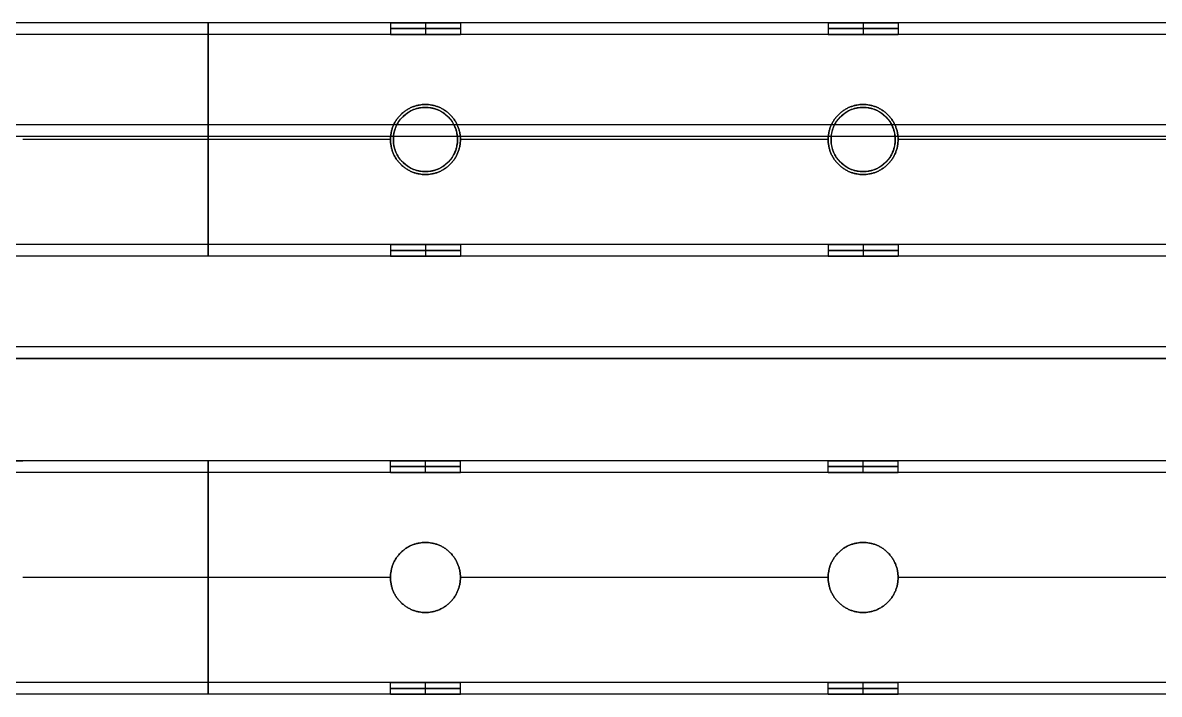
# Model space of a CAD drawing. Header units: millimetres. Extents: x -6529 to 809, y -8611 to 207.
# Drawn here: x 419.5 to 614.3, y -508.1 to -393.1 of the extents above; entities that cross this region are included whole.
import ezdxf

# ---------------------------------------------------------------- set-up
doc = ezdxf.new("R2010")
doc.units = ezdxf.units.MM
doc.header["$MEASUREMENT"] = 0
doc.layers.add('platen', color=7, linetype='Continuous', true_color=0x007f00)
doc.layers.add('staal', color=5, linetype='Continuous', true_color=0x0000ff)

# ---------------------------------------------------------------- blocks, each defined once
blk = doc.blocks.new('plaat base')
at = {"layer": 'platen'}
for p, q in [((58, -600), (1258, -600)), ((58, -600, 18), (1258, -600, 18))]:
    blk.add_line(p, q, dxfattribs=at)
blk = doc.blocks.new('top plaat')
at = {"layer": 'platen'}
for p, q in [((995.5, -575), (995.5, -575, 18)), ((1070.5, -575), (1070.5, -575, 18)), ((990, -580.5), (990, -580.5, 18)), ((1001, -580.5), (1001, -580.5, 18)), ((1065, -580.5), (1065, -580.5, 18)), ((1076, -580.5), (1076, -580.5, 18)), ((995.5, -586), (995.5, -586, 18)), ((1070.5, -586), (1070.5, -586, 18)), ((0, -618), (1316, -618)), ((0, -618, 18), (1316, -618, 18))]:
    blk.add_line(p, q, dxfattribs=at)
for centre in [(995.5, -580.5, 9), (1070.5, -580.5, 9)]:
    blk.add_circle(centre, 5.5, dxfattribs=at)
for points in [[(995.5, -586), (990, -586), (990, -580.5), (990, -575), (995.5, -575), (1001, -575), (1001, -580.5), (1001, -586), (995.5, -586)], [(995.5, -586, 18), (990, -586, 18), (990, -580.5, 18), (990, -575, 18), (995.5, -575, 18), (1001, -575, 18), (1001, -580.5, 18), (1001, -586, 18), (995.5, -586, 18)], [(1070.5, -586), (1065, -586), (1065, -580.5), (1065, -575), (1070.5, -575), (1076, -575), (1076, -580.5), (1076, -586), (1070.5, -586)], [(1070.5, -586, 18), (1065, -586, 18), (1065, -580.5, 18), (1065, -575, 18), (1070.5, -575, 18), (1076, -575, 18), (1076, -580.5, 18), (1076, -586, 18), (1070.5, -586, 18)]]:
    blk.add_rational_spline(points, [1, 0.707106781187, 1, 0.707106781187, 1, 0.707106781187, 1, 0.707106781187, 1], degree=2, knots=[-37.699112, -37.699112, -37.699112, -28.274334, -28.274334, -18.849556, -18.849556, -9.424778, -9.424778, 0, 0, 0], dxfattribs=at)

msp = doc.modelspace()

# ---------------------------------------------------------------- linework, layer by layer
at = {"layer": 'staal'}
for p, q in [((482.53, -393.13, 20), (482.53, -395.13, 20)), ((488.53, -393.13, 26), (488.53, -395.13, 26)), ((488.53, -393.13, 14), (488.53, -395.13, 14)), ((494.53, -393.13, 20), (494.53, -395.13, 20)), ((557.53, -393.13, 20), (557.53, -395.13, 20)), ((563.53, -393.13, 26), (563.53, -395.13, 26)), ((563.53, -393.13, 14), (563.53, -395.13, 14)), ((569.53, -393.13, 20), (569.53, -395.13, 20)), ((488.53, -407.13, 2), (488.53, -407.13)), ((488.53, -407.13, 40), (488.53, -407.13, 38)), ((563.53, -407.13, 2), (563.53, -407.13)), ((563.53, -407.13, 40), (563.53, -407.13, 38)), ((482.53, -413.13, 2), (482.53, -413.13)), ((482.53, -413.13, 40), (482.53, -413.13, 38)), ((494.53, -413.13, 2), (494.53, -413.13)), ((494.53, -413.13, 40), (494.53, -413.13, 38)), ((557.53, -413.13, 2), (557.53, -413.13)), ((557.53, -413.13, 40), (557.53, -413.13, 38)), ((569.53, -413.13, 2), (569.53, -413.13)), ((569.53, -413.13, 40), (569.53, -413.13, 38)), ((488.53, -419.13, 2), (488.53, -419.13)), ((488.53, -419.13, 40), (488.53, -419.13, 38)), ((563.53, -419.13, 2), (563.53, -419.13)), ((563.53, -419.13, 40), (563.53, -419.13, 38)), ((482.53, -431.13, 20), (482.53, -433.13, 20)), ((488.53, -431.13, 26), (488.53, -433.13, 26)), ((488.53, -431.13, 14), (488.53, -433.13, 14)), ((494.53, -431.13, 20), (494.53, -433.13, 20)), ((557.53, -431.13, 20), (557.53, -433.13, 20)), ((563.53, -431.13, 26), (563.53, -433.13, 26)), ((563.53, -431.13, 14), (563.53, -433.13, 14)), ((569.53, -431.13, 20), (569.53, -433.13, 20)), ((482.53, -470.13, 696), (482.53, -468.13, 696)), ((488.53, -470.13, 702), (488.53, -468.13, 702)), ((488.53, -470.13, 690), (488.53, -468.13, 690)), ((494.53, -470.13, 696), (494.53, -468.13, 696)), ((557.53, -470.13, 696), (557.53, -468.13, 696)), ((563.53, -470.13, 702), (563.53, -468.13, 702)), ((563.53, -470.13, 690), (563.53, -468.13, 690)), ((569.53, -470.13, 696), (569.53, -468.13, 696)), ((488.53, -482.13, 678), (488.53, -482.13, 676)), ((488.53, -482.13, 716), (488.53, -482.13, 714)), ((563.53, -482.13, 678), (563.53, -482.13, 676)), ((563.53, -482.13, 716), (563.53, -482.13, 714)), ((482.53, -488.13, 678), (482.53, -488.13, 676)), ((482.53, -488.13, 716), (482.53, -488.13, 714)), ((494.53, -488.13, 678), (494.53, -488.13, 676)), ((494.53, -488.13, 716), (494.53, -488.13, 714)), ((557.53, -488.13, 678), (557.53, -488.13, 676)), ((557.53, -488.13, 716), (557.53, -488.13, 714)), ((569.53, -488.13, 678), (569.53, -488.13, 676)), ((569.53, -488.13, 716), (569.53, -488.13, 714)), ((488.53, -494.13, 678), (488.53, -494.13, 676)), ((488.53, -494.13, 716), (488.53, -494.13, 714)), ((563.53, -494.13, 678), (563.53, -494.13, 676)), ((563.53, -494.13, 716), (563.53, -494.13, 714)), ((482.53, -508.13, 696), (482.53, -506.13, 696)), ((488.53, -508.13, 702), (488.53, -506.13, 702)), ((488.53, -508.13, 690), (488.53, -506.13, 690)), ((494.53, -508.13, 696), (494.53, -506.13, 696)), ((557.53, -508.13, 696), (557.53, -506.13, 696)), ((563.53, -508.13, 702), (563.53, -506.13, 702)), ((563.53, -508.13, 690), (563.53, -506.13, 690)), ((569.53, -508.13, 696), (569.53, -506.13, 696))]:
    msp.add_line(p, q, dxfattribs=at)
for points in [[(769.03, -393.13), (451.28, -393.13), (133.53, -393.13)], [(769.03, -393.13, 40), (451.28, -393.13, 40), (133.53, -393.13, 40)], [(482.53, -393.13, 20), (451.03, -393.13, 20), (419.53, -393.13, 20)], [(451.28, -393.13), (451.28, -413.13), (451.28, -433.13)], [(451.28, -433.13, 40), (451.28, -413.13, 40), (451.28, -393.13, 40)], [(451.28, -393.13, 40), (451.28, -393.13, 20), (451.28, -393.13)], [(557.53, -393.13, 20), (526.03, -393.13, 20), (494.53, -393.13, 20)], [(632.53, -393.13, 20), (601.03, -393.13, 20), (569.53, -393.13, 20)], [(769.03, -395.13, 2), (451.28, -395.13, 2), (133.53, -395.13, 2)], [(769.03, -395.13, 38), (451.28, -395.13, 38), (133.53, -395.13, 38)], [(482.53, -395.13, 20), (451.03, -395.13, 20), (419.53, -395.13, 20)], [(451.28, -431.13, 2), (451.28, -413.13, 2), (451.28, -395.13, 2)], [(451.28, -395.13, 2), (451.28, -395.13, 20), (451.28, -395.13, 38)], [(451.28, -395.13, 38), (451.28, -413.13, 38), (451.28, -431.13, 38)], [(557.53, -395.13, 20), (526.03, -395.13, 20), (494.53, -395.13, 20)], [(632.53, -395.13, 20), (601.03, -395.13, 20), (569.53, -395.13, 20)], [(769.03, -410.63, 40), (460.03, -410.63, 40), (151.03, -410.63, 40)], [(769.03, -410.63), (460.03, -410.63), (151.03, -410.63)], [(769.03, -412.63, 2), (460.03, -412.63, 2), (151.03, -412.63, 2)], [(769.03, -412.63, 38), (460.03, -412.63, 38), (151.03, -412.63, 38)], [(482.53, -413.13), (451.03, -413.13), (419.53, -413.13)], [(482.53, -413.13, 40), (451.03, -413.13, 40), (419.53, -413.13, 40)], [(482.53, -413.13, 2), (451.03, -413.13, 2), (419.53, -413.13, 2)], [(482.53, -413.13, 38), (451.03, -413.13, 38), (419.53, -413.13, 38)], [(557.53, -413.13), (526.03, -413.13), (494.53, -413.13)], [(557.53, -413.13, 40), (526.03, -413.13, 40), (494.53, -413.13, 40)], [(557.53, -413.13, 2), (526.03, -413.13, 2), (494.53, -413.13, 2)], [(557.53, -413.13, 38), (526.03, -413.13, 38), (494.53, -413.13, 38)], [(632.53, -413.13), (601.03, -413.13), (569.53, -413.13)], [(632.53, -413.13, 40), (601.03, -413.13, 40), (569.53, -413.13, 40)], [(632.53, -413.13, 2), (601.03, -413.13, 2), (569.53, -413.13, 2)], [(632.53, -413.13, 38), (601.03, -413.13, 38), (569.53, -413.13, 38)], [(769.03, -431.13, 2), (451.28, -431.13, 2), (133.53, -431.13, 2)], [(769.03, -431.13, 38), (451.28, -431.13, 38), (133.53, -431.13, 38)], [(482.53, -431.13, 20), (451.03, -431.13, 20), (419.53, -431.13, 20)], [(451.28, -431.13, 38), (451.28, -431.13, 20), (451.28, -431.13, 2)], [(557.53, -431.13, 20), (526.03, -431.13, 20), (494.53, -431.13, 20)], [(632.53, -431.13, 20), (601.03, -431.13, 20), (569.53, -431.13, 20)], [(769.03, -433.13), (451.28, -433.13), (133.53, -433.13)], [(769.03, -433.13, 40), (451.28, -433.13, 40), (133.53, -433.13, 40)], [(482.53, -433.13, 20), (451.03, -433.13, 20), (419.53, -433.13, 20)], [(451.28, -433.13), (451.28, -433.13, 20), (451.28, -433.13, 40)], [(557.53, -433.13, 20), (526.03, -433.13, 20), (494.53, -433.13, 20)], [(632.53, -433.13, 20), (601.03, -433.13, 20), (569.53, -433.13, 20)], [(769.03, -448.63, 2), (460.03, -448.63, 2), (151.03, -448.63, 2)], [(769.03, -448.63, 38), (460.03, -448.63, 38), (151.03, -448.63, 38)], [(769.03, -450.63, 40), (460.03, -450.63, 40), (151.03, -450.63, 40)], [(769.03, -450.63), (460.03, -450.63), (151.03, -450.63)], [(769.03, -468.13, 676), (451.28, -468.13, 676), (133.53, -468.13, 676)], [(769.03, -468.13, 716), (451.28, -468.13, 716), (133.53, -468.13, 716)], [(482.53, -468.13, 696), (451.03, -468.13, 696), (419.53, -468.13, 696)], [(451.28, -508.13, 676), (451.28, -488.13, 676), (451.28, -468.13, 676)], [(451.28, -468.13, 676), (451.28, -468.13, 696), (451.28, -468.13, 716)], [(451.28, -468.13, 716), (451.28, -488.13, 716), (451.28, -508.13, 716)], [(557.53, -468.13, 696), (526.03, -468.13, 696), (494.53, -468.13, 696)], [(632.53, -468.13, 696), (601.03, -468.13, 696), (569.53, -468.13, 696)], [(769.03, -470.13, 678), (451.28, -470.13, 678), (133.53, -470.13, 678)], [(769.03, -470.13, 714), (451.28, -470.13, 714), (133.53, -470.13, 714)], [(482.53, -470.13, 696), (451.03, -470.13, 696), (419.53, -470.13, 696)], [(451.28, -470.13, 714), (451.28, -470.13, 696), (451.28, -470.13, 678)], [(451.28, -470.13, 678), (451.28, -488.13, 678), (451.28, -506.13, 678)], [(451.28, -506.13, 714), (451.28, -488.13, 714), (451.28, -470.13, 714)], [(557.53, -470.13, 696), (526.03, -470.13, 696), (494.53, -470.13, 696)], [(632.53, -470.13, 696), (601.03, -470.13, 696), (569.53, -470.13, 696)], [(482.53, -488.13, 676), (451.03, -488.13, 676), (419.53, -488.13, 676)], [(482.53, -488.13, 716), (451.03, -488.13, 716), (419.53, -488.13, 716)], [(482.53, -488.13, 678), (451.03, -488.13, 678), (419.53, -488.13, 678)], [(482.53, -488.13, 714), (451.03, -488.13, 714), (419.53, -488.13, 714)], [(557.53, -488.13, 676), (526.03, -488.13, 676), (494.53, -488.13, 676)], [(557.53, -488.13, 716), (526.03, -488.13, 716), (494.53, -488.13, 716)], [(557.53, -488.13, 678), (526.03, -488.13, 678), (494.53, -488.13, 678)], [(557.53, -488.13, 714), (526.03, -488.13, 714), (494.53, -488.13, 714)], [(632.53, -488.13, 676), (601.03, -488.13, 676), (569.53, -488.13, 676)], [(632.53, -488.13, 716), (601.03, -488.13, 716), (569.53, -488.13, 716)], [(632.53, -488.13, 678), (601.03, -488.13, 678), (569.53, -488.13, 678)], [(632.53, -488.13, 714), (601.03, -488.13, 714), (569.53, -488.13, 714)], [(769.03, -506.13, 678), (451.28, -506.13, 678), (133.53, -506.13, 678)], [(769.03, -506.13, 714), (451.28, -506.13, 714), (133.53, -506.13, 714)], [(482.53, -506.13, 696), (451.03, -506.13, 696), (419.53, -506.13, 696)], [(451.28, -506.13, 678), (451.28, -506.13, 696), (451.28, -506.13, 714)], [(557.53, -506.13, 696), (526.03, -506.13, 696), (494.53, -506.13, 696)], [(632.53, -506.13, 696), (601.03, -506.13, 696), (569.53, -506.13, 696)], [(769.03, -508.13, 676), (451.28, -508.13, 676), (133.53, -508.13, 676)], [(769.03, -508.13, 716), (451.28, -508.13, 716), (133.53, -508.13, 716)], [(482.53, -508.13, 696), (451.03, -508.13, 696), (419.53, -508.13, 696)], [(451.28, -508.13, 716), (451.28, -508.13, 696), (451.28, -508.13, 676)], [(557.53, -508.13, 696), (526.03, -508.13, 696), (494.53, -508.13, 696)], [(632.53, -508.13, 696), (601.03, -508.13, 696), (569.53, -508.13, 696)]]:
    msp.add_open_spline(points, degree=2, dxfattribs=at)
for points, weights, knots in [([(488.53, -393.13, 26), (482.53, -393.13, 26), (482.53, -393.13, 20), (482.53, -393.13, 14), (488.53, -393.13, 14), (494.53, -393.13, 14), (494.53, -393.13, 20), (494.53, -393.13, 26), (488.53, -393.13, 26)], [1, 0.707106781187, 1, 0.707106781187, 1, 0.707106781187, 1, 0.707106781187, 1], [0, 0, 0, 7.853982, 7.853982, 15.707963, 15.707963, 23.561945, 23.561945, 31.415927, 31.415927, 31.415927]), ([(563.53, -393.13, 26), (557.53, -393.13, 26), (557.53, -393.13, 20), (557.53, -393.13, 14), (563.53, -393.13, 14), (569.53, -393.13, 14), (569.53, -393.13, 20), (569.53, -393.13, 26), (563.53, -393.13, 26)], [1, 0.707106781187, 1, 0.707106781187, 1, 0.707106781187, 1, 0.707106781187, 1], [0, 0, 0, 7.853982, 7.853982, 15.707963, 15.707963, 23.561945, 23.561945, 31.415927, 31.415927, 31.415927]), ([(488.53, -394.13, 26), (482.53, -394.13, 26), (482.53, -394.13, 20), (482.53, -394.13, 14), (488.53, -394.13, 14), (494.53, -394.13, 14), (494.53, -394.13, 20), (494.53, -394.13, 26), (488.53, -394.13, 26)], [1, 0.707106781187, 1, 0.707106781187, 1, 0.707106781187, 1, 0.707106781187, 1], [0, 0, 0, 7.853982, 7.853982, 15.707963, 15.707963, 23.561945, 23.561945, 31.415927, 31.415927, 31.415927]), ([(488.53, -395.13, 26), (494.53, -395.13, 26), (494.53, -395.13, 20), (494.53, -395.13, 14), (488.53, -395.13, 14), (482.53, -395.13, 14), (482.53, -395.13, 20), (482.53, -395.13, 26), (488.53, -395.13, 26)], [1, 0.707106781187, 1, 0.707106781187, 1, 0.707106781187, 1, 0.707106851018, 0.999999860338], [-31.415927, -31.415927, -31.415927, -23.561944, -23.561944, -15.707962, -15.707962, -7.85398, -7.85398, 0, 0, 0]), ([(563.53, -394.13, 26), (557.53, -394.13, 26), (557.53, -394.13, 20), (557.53, -394.13, 14), (563.53, -394.13, 14), (569.53, -394.13, 14), (569.53, -394.13, 20), (569.53, -394.13, 26), (563.53, -394.13, 26)], [1, 0.707106781187, 1, 0.707106781187, 1, 0.707106781187, 1, 0.707106781187, 1], [0, 0, 0, 7.853982, 7.853982, 15.707963, 15.707963, 23.561945, 23.561945, 31.415927, 31.415927, 31.415927]), ([(563.53, -395.13, 26), (569.53, -395.13, 26), (569.53, -395.13, 20), (569.53, -395.13, 14), (563.53, -395.13, 14), (557.53, -395.13, 14), (557.53, -395.13, 20), (557.53, -395.13, 26), (563.53, -395.13, 26)], [1, 0.707106781187, 1, 0.707106781187, 1, 0.707106781187, 1, 0.707106781187, 1], [-31.415927, -31.415927, -31.415927, -23.561945, -23.561945, -15.707963, -15.707963, -7.853982, -7.853982, 0, 0, 0]), ([(488.53, -419.13), (494.53, -419.13), (494.53, -413.13), (494.53, -407.13), (488.53, -407.13), (482.53, -407.13), (482.53, -413.13), (482.53, -419.13), (488.53, -419.13)], [1, 0.707106781187, 1, 0.707106781187, 1, 0.707106781187, 1, 0.707106781187, 1], [-31.415927, -31.415927, -31.415927, -23.561945, -23.561945, -15.707963, -15.707963, -7.853982, -7.853982, 0, 0, 0]), ([(488.53, -419.13, 40), (482.53, -419.13, 40), (482.53, -413.13, 40), (482.53, -407.13, 40), (488.53, -407.13, 40), (494.53, -407.13, 40), (494.53, -413.13, 40), (494.53, -419.13, 40), (488.53, -419.13, 40)], [1, 0.707106781187, 1, 0.707106781187, 1, 0.707106781187, 1, 0.707106781187, 1], [0, 0, 0, 7.853982, 7.853982, 15.707963, 15.707963, 23.561945, 23.561945, 31.415927, 31.415927, 31.415927]), ([(488.53, -419.13, 2), (482.53, -419.13, 2), (482.53, -413.13, 2), (482.53, -407.13, 2), (488.53, -407.13, 2), (494.53, -407.13, 2), (494.53, -413.13, 2), (494.53, -419.13, 2), (488.53, -419.13, 2)], [1, 0.707106781187, 1, 0.707106781187, 1, 0.707106781187, 1, 0.707106781187, 1], [0, 0, 0, 7.853982, 7.853982, 15.707963, 15.707963, 23.561945, 23.561945, 31.415927, 31.415927, 31.415927]), ([(488.53, -419.13, 38), (494.53, -419.13, 38), (494.53, -413.13, 38), (494.53, -407.13, 38), (488.53, -407.13, 38), (482.53, -407.13, 38), (482.53, -413.13, 38), (482.53, -419.13, 38), (488.53, -419.13, 38)], [1, 0.707106781187, 1, 0.707106781187, 1, 0.707106781187, 1, 0.707106781187, 1], [-31.415927, -31.415927, -31.415927, -23.561945, -23.561945, -15.707963, -15.707963, -7.853982, -7.853982, 0, 0, 0]), ([(488.53, -419.13, 1), (482.53, -419.13, 1), (482.53, -413.13, 1), (482.53, -407.13, 1), (488.53, -407.13, 1), (494.53, -407.13, 1), (494.53, -413.13, 1), (494.53, -419.13, 1), (488.53, -419.13, 1)], [1, 0.707106781187, 1, 0.707106781187, 1, 0.707106781187, 1, 0.707106781187, 1], [0, 0, 0, 7.853982, 7.853982, 15.707963, 15.707963, 23.561945, 23.561945, 31.415927, 31.415927, 31.415927]), ([(488.53, -419.13, 39), (482.53, -419.13, 39), (482.53, -413.13, 39), (482.53, -407.13, 39), (488.53, -407.13, 39), (494.53, -407.13, 39), (494.53, -413.13, 39), (494.53, -419.13, 39), (488.53, -419.13, 39)], [1, 0.707106781187, 1, 0.707106781187, 1, 0.707106781187, 1, 0.707106781187, 1], [0, 0, 0, 7.853982, 7.853982, 15.707963, 15.707963, 23.561945, 23.561945, 31.415927, 31.415927, 31.415927]), ([(563.53, -419.13), (569.53, -419.13), (569.53, -413.13), (569.53, -407.13), (563.53, -407.13), (557.53, -407.13), (557.53, -413.13), (557.53, -419.13), (563.53, -419.13)], [1, 0.707106781187, 1, 0.707106781187, 1, 0.707106781187, 1, 0.707106781187, 1], [-31.415927, -31.415927, -31.415927, -23.561945, -23.561945, -15.707963, -15.707963, -7.853982, -7.853982, 0, 0, 0]), ([(563.53, -419.13, 40), (557.53, -419.13, 40), (557.53, -413.13, 40), (557.53, -407.13, 40), (563.53, -407.13, 40), (569.53, -407.13, 40), (569.53, -413.13, 40), (569.53, -419.13, 40), (563.53, -419.13, 40)], [1, 0.707106781187, 1, 0.707106781187, 1, 0.707106781187, 1, 0.707106781187, 1], [0, 0, 0, 7.853982, 7.853982, 15.707963, 15.707963, 23.561945, 23.561945, 31.415927, 31.415927, 31.415927]), ([(563.53, -419.13, 2), (557.53, -419.13, 2), (557.53, -413.13, 2), (557.53, -407.13, 2), (563.53, -407.13, 2), (569.53, -407.13, 2), (569.53, -413.13, 2), (569.53, -419.13, 2), (563.53, -419.13, 2)], [1, 0.707106781187, 1, 0.707106781187, 1, 0.707106781187, 1, 0.707106781187, 1], [0, 0, 0, 7.853982, 7.853982, 15.707963, 15.707963, 23.561945, 23.561945, 31.415927, 31.415927, 31.415927]), ([(563.53, -419.13, 38), (569.53, -419.13, 38), (569.53, -413.13, 38), (569.53, -407.13, 38), (563.53, -407.13, 38), (557.53, -407.13, 38), (557.53, -413.13, 38), (557.53, -419.13, 38), (563.53, -419.13, 38)], [1, 0.707106781187, 1, 0.707106781187, 1, 0.707106781187, 1, 0.707106781187, 1], [-31.415927, -31.415927, -31.415927, -23.561945, -23.561945, -15.707963, -15.707963, -7.853982, -7.853982, 0, 0, 0]), ([(563.53, -419.13, 1), (557.53, -419.13, 1), (557.53, -413.13, 1), (557.53, -407.13, 1), (563.53, -407.13, 1), (569.53, -407.13, 1), (569.53, -413.13, 1), (569.53, -419.13, 1), (563.53, -419.13, 1)], [1, 0.707106781187, 1, 0.707106781187, 1, 0.707106781187, 1, 0.707106781187, 1], [0, 0, 0, 7.853982, 7.853982, 15.707963, 15.707963, 23.561945, 23.561945, 31.415927, 31.415927, 31.415927]), ([(563.53, -419.13, 39), (557.53, -419.13, 39), (557.53, -413.13, 39), (557.53, -407.13, 39), (563.53, -407.13, 39), (569.53, -407.13, 39), (569.53, -413.13, 39), (569.53, -419.13, 39), (563.53, -419.13, 39)], [1, 0.707106781187, 1, 0.707106781187, 1, 0.707106781187, 1, 0.707106781187, 1], [0, 0, 0, 7.853982, 7.853982, 15.707963, 15.707963, 23.561945, 23.561945, 31.415927, 31.415927, 31.415927]), ([(488.53, -431.13, 26), (482.53, -431.13, 26), (482.53, -431.13, 20), (482.53, -431.13, 14), (488.53, -431.13, 14), (494.53, -431.13, 14), (494.53, -431.13, 20), (494.53, -431.13, 26), (488.53, -431.13, 26)], [1, 0.707106781187, 1, 0.707106781187, 1, 0.707106781187, 1, 0.707106781187, 1], [0, 0, 0, 7.853982, 7.853982, 15.707963, 15.707963, 23.561945, 23.561945, 31.415927, 31.415927, 31.415927]), ([(488.53, -432.13, 26), (482.53, -432.13, 26), (482.53, -432.13, 20), (482.53, -432.13, 14), (488.53, -432.13, 14), (494.53, -432.13, 14), (494.53, -432.13, 20), (494.53, -432.13, 26), (488.53, -432.13, 26)], [1, 0.707106781187, 1, 0.707106781187, 1, 0.707106781187, 1, 0.707106781187, 1], [0, 0, 0, 7.853982, 7.853982, 15.707963, 15.707963, 23.561945, 23.561945, 31.415927, 31.415927, 31.415927]), ([(563.53, -431.13, 26), (557.53, -431.13, 26), (557.53, -431.13, 20), (557.53, -431.13, 14), (563.53, -431.13, 14), (569.53, -431.13, 14), (569.53, -431.13, 20), (569.53, -431.13, 26), (563.53, -431.13, 26)], [0.999999860338, 0.707106851018, 1, 0.707106781187, 1, 0.707106781187, 1, 0.707106851018, 0.999999860338], [0, 0, 0, 7.853981, 7.853981, 15.707963, 15.707963, 23.561946, 23.561946, 31.415927, 31.415927, 31.415927]), ([(563.53, -432.13, 26), (557.53, -432.13, 26), (557.53, -432.13, 20), (557.53, -432.13, 14), (563.53, -432.13, 14), (569.53, -432.13, 14), (569.53, -432.13, 20), (569.53, -432.13, 26), (563.53, -432.13, 26)], [1, 0.707106781187, 1, 0.707106781187, 1, 0.707106781187, 1, 0.707106781187, 1], [0, 0, 0, 7.853982, 7.853982, 15.707963, 15.707963, 23.561945, 23.561945, 31.415927, 31.415927, 31.415927]), ([(488.53, -433.13, 26), (494.53, -433.13, 26), (494.53, -433.13, 20), (494.53, -433.13, 14), (488.53, -433.13, 14), (482.53, -433.13, 14), (482.53, -433.13, 20), (482.53, -433.13, 26), (488.53, -433.13, 26)], [1, 0.707106781187, 1, 0.707106781187, 1, 0.707106781187, 1, 0.707106781187, 1], [-31.415927, -31.415927, -31.415927, -23.561945, -23.561945, -15.707963, -15.707963, -7.853982, -7.853982, 0, 0, 0]), ([(563.53, -433.13, 26), (569.53, -433.13, 26), (569.53, -433.13, 20), (569.53, -433.13, 14), (563.53, -433.13, 14), (557.53, -433.13, 14), (557.53, -433.13, 20), (557.53, -433.13, 26), (563.53, -433.13, 26)], [1, 0.707106781187, 1, 0.707106781187, 1, 0.707106781187, 1, 0.707106781187, 1], [-31.415927, -31.415927, -31.415927, -23.561945, -23.561945, -15.707963, -15.707963, -7.853982, -7.853982, 0, 0, 0]), ([(413.53, -468.13, 702), (419.53, -468.13, 702), (419.53, -468.13, 696), (419.53, -468.13, 690), (413.53, -468.13, 690), (407.53, -468.13, 690), (407.53, -468.13, 696), (407.53, -468.13, 702), (413.53, -468.13, 702)], [1, 0.707106781187, 1, 0.707106781187, 1, 0.707106781187, 1, 0.707106781187, 1], [-31.415927, -31.415927, -31.415927, -23.561945, -23.561945, -15.707963, -15.707963, -7.853982, -7.853982, 0, 0, 0]), ([(488.53, -468.13, 702), (494.53, -468.13, 702), (494.53, -468.13, 696), (494.53, -468.13, 690), (488.53, -468.13, 690), (482.53, -468.13, 690), (482.53, -468.13, 696), (482.53, -468.13, 702), (488.53, -468.13, 702)], [1, 0.707106781187, 1, 0.707106781187, 1, 0.707106781187, 1, 0.707106781187, 1], [-31.415927, -31.415927, -31.415927, -23.561945, -23.561945, -15.707963, -15.707963, -7.853982, -7.853982, 0, 0, 0]), ([(488.53, -469.13, 702), (482.53, -469.13, 702), (482.53, -469.13, 696), (482.53, -469.13, 690), (488.53, -469.13, 690), (494.53, -469.13, 690), (494.53, -469.13, 696), (494.53, -469.13, 702), (488.53, -469.13, 702)], [1, 0.707106781187, 1, 0.707106781187, 1, 0.707106781187, 1, 0.707106781187, 1], [0, 0, 0, 7.853982, 7.853982, 15.707963, 15.707963, 23.561945, 23.561945, 31.415927, 31.415927, 31.415927]), ([(563.53, -468.13, 702), (569.53, -468.13, 702), (569.53, -468.13, 696), (569.53, -468.13, 690), (563.53, -468.13, 690), (557.53, -468.13, 690), (557.53, -468.13, 696), (557.53, -468.13, 702), (563.53, -468.13, 702)], [1, 0.707106781187, 1, 0.707106781187, 1, 0.707106781187, 1, 0.707106781187, 1], [-31.415927, -31.415927, -31.415927, -23.561945, -23.561945, -15.707963, -15.707963, -7.853982, -7.853982, 0, 0, 0]), ([(563.53, -469.13, 702), (557.53, -469.13, 702), (557.53, -469.13, 696), (557.53, -469.13, 690), (563.53, -469.13, 690), (569.53, -469.13, 690), (569.53, -469.13, 696), (569.53, -469.13, 702), (563.53, -469.13, 702)], [1, 0.707106781187, 1, 0.707106781187, 1, 0.707106781187, 1, 0.707106781187, 1], [0, 0, 0, 7.853982, 7.853982, 15.707963, 15.707963, 23.561945, 23.561945, 31.415927, 31.415927, 31.415927]), ([(488.53, -470.13, 702), (482.53, -470.13, 702), (482.53, -470.13, 696), (482.53, -470.13, 690), (488.53, -470.13, 690), (494.53, -470.13, 690), (494.53, -470.13, 696), (494.53, -470.13, 702), (488.53, -470.13, 702)], [1, 0.707106781187, 1, 0.707106781187, 1, 0.707106781187, 1, 0.707106781187, 1], [0, 0, 0, 7.853982, 7.853982, 15.707963, 15.707963, 23.561945, 23.561945, 31.415927, 31.415927, 31.415927]), ([(563.53, -470.13, 702), (557.53, -470.13, 702), (557.53, -470.13, 696), (557.53, -470.13, 690), (563.53, -470.13, 690), (569.53, -470.13, 690), (569.53, -470.13, 696), (569.53, -470.13, 702), (563.53, -470.13, 702)], [0.999999860338, 0.707106851018, 1, 0.707106781187, 1, 0.707106781187, 1, 0.707106851018, 0.999999860338], [0, 0, 0, 7.853981, 7.853981, 15.707963, 15.707963, 23.561946, 23.561946, 31.415927, 31.415927, 31.415927]), ([(488.53, -482.13, 676), (494.53, -482.13, 676), (494.53, -488.13, 676), (494.53, -494.13, 676), (488.53, -494.13, 676), (482.53, -494.13, 676), (482.53, -488.13, 676), (482.53, -482.13, 676), (488.53, -482.13, 676)], [1, 0.707106781187, 1, 0.707106781187, 1, 0.707106781187, 1, 0.707106781187, 1], [-31.415927, -31.415927, -31.415927, -23.561945, -23.561945, -15.707963, -15.707963, -7.853982, -7.853982, 0, 0, 0]), ([(488.53, -482.13, 716), (482.53, -482.13, 716), (482.53, -488.13, 716), (482.53, -494.13, 716), (488.53, -494.13, 716), (494.53, -494.13, 716), (494.53, -488.13, 716), (494.53, -482.13, 716), (488.53, -482.13, 716)], [1, 0.707106781187, 1, 0.707106781187, 1, 0.707106781187, 1, 0.707106781187, 1], [0, 0, 0, 7.853982, 7.853982, 15.707963, 15.707963, 23.561945, 23.561945, 31.415927, 31.415927, 31.415927]), ([(488.53, -482.13, 678), (482.53, -482.13, 678), (482.53, -488.13, 678), (482.53, -494.13, 678), (488.53, -494.13, 678), (494.53, -494.13, 678), (494.53, -488.13, 678), (494.53, -482.13, 678), (488.53, -482.13, 678)], [1, 0.707106781187, 1, 0.707106781187, 1, 0.707106781187, 1, 0.707106781187, 1], [0, 0, 0, 7.853982, 7.853982, 15.707963, 15.707963, 23.561945, 23.561945, 31.415927, 31.415927, 31.415927]), ([(488.53, -482.13, 714), (494.53, -482.13, 714), (494.53, -488.13, 714), (494.53, -494.13, 714), (488.53, -494.13, 714), (482.53, -494.13, 714), (482.53, -488.13, 714), (482.53, -482.13, 714), (488.53, -482.13, 714)], [1, 0.707106781187, 1, 0.707106781187, 1, 0.707106781187, 1, 0.707106781187, 1], [-31.415927, -31.415927, -31.415927, -23.561945, -23.561945, -15.707963, -15.707963, -7.853982, -7.853982, 0, 0, 0]), ([(488.53, -482.13, 677), (482.53, -482.13, 677), (482.53, -488.13, 677), (482.53, -494.13, 677), (488.53, -494.13, 677), (494.53, -494.13, 677), (494.53, -488.13, 677), (494.53, -482.13, 677), (488.53, -482.13, 677)], [1, 0.707106781187, 1, 0.707106781187, 1, 0.707106781187, 1, 0.707106781187, 1], [0, 0, 0, 7.853982, 7.853982, 15.707963, 15.707963, 23.561945, 23.561945, 31.415927, 31.415927, 31.415927]), ([(488.53, -482.13, 715), (482.53, -482.13, 715), (482.53, -488.13, 715), (482.53, -494.13, 715), (488.53, -494.13, 715), (494.53, -494.13, 715), (494.53, -488.13, 715), (494.53, -482.13, 715), (488.53, -482.13, 715)], [1, 0.707106781187, 1, 0.707106781187, 1, 0.707106781187, 1, 0.707106781187, 1], [0, 0, 0, 7.853982, 7.853982, 15.707963, 15.707963, 23.561945, 23.561945, 31.415927, 31.415927, 31.415927]), ([(563.53, -482.13, 676), (569.53, -482.13, 676), (569.53, -488.13, 676), (569.53, -494.13, 676), (563.53, -494.13, 676), (557.53, -494.13, 676), (557.53, -488.13, 676), (557.53, -482.13, 676), (563.53, -482.13, 676)], [1, 0.707106781187, 1, 0.707106781187, 1, 0.707106781187, 1, 0.707106781187, 1], [-31.415927, -31.415927, -31.415927, -23.561945, -23.561945, -15.707963, -15.707963, -7.853982, -7.853982, 0, 0, 0]), ([(563.53, -482.13, 716), (557.53, -482.13, 716), (557.53, -488.13, 716), (557.53, -494.13, 716), (563.53, -494.13, 716), (569.53, -494.13, 716), (569.53, -488.13, 716), (569.53, -482.13, 716), (563.53, -482.13, 716)], [1, 0.707106781187, 1, 0.707106781187, 1, 0.707106781187, 1, 0.707106781187, 1], [0, 0, 0, 7.853982, 7.853982, 15.707963, 15.707963, 23.561945, 23.561945, 31.415927, 31.415927, 31.415927]), ([(563.53, -482.13, 678), (557.53, -482.13, 678), (557.53, -488.13, 678), (557.53, -494.13, 678), (563.53, -494.13, 678), (569.53, -494.13, 678), (569.53, -488.13, 678), (569.53, -482.13, 678), (563.53, -482.13, 678)], [1, 0.707106781187, 1, 0.707106781187, 1, 0.707106781187, 1, 0.707106781187, 1], [0, 0, 0, 7.853982, 7.853982, 15.707963, 15.707963, 23.561945, 23.561945, 31.415927, 31.415927, 31.415927]), ([(563.53, -482.13, 714), (569.53, -482.13, 714), (569.53, -488.13, 714), (569.53, -494.13, 714), (563.53, -494.13, 714), (557.53, -494.13, 714), (557.53, -488.13, 714), (557.53, -482.13, 714), (563.53, -482.13, 714)], [1, 0.707106781187, 1, 0.707106781187, 1, 0.707106781187, 1, 0.707106781187, 1], [-31.415927, -31.415927, -31.415927, -23.561945, -23.561945, -15.707963, -15.707963, -7.853982, -7.853982, 0, 0, 0]), ([(563.53, -482.13, 677), (557.53, -482.13, 677), (557.53, -488.13, 677), (557.53, -494.13, 677), (563.53, -494.13, 677), (569.53, -494.13, 677), (569.53, -488.13, 677), (569.53, -482.13, 677), (563.53, -482.13, 677)], [1, 0.707106781187, 1, 0.707106781187, 1, 0.707106781187, 1, 0.707106781187, 1], [0, 0, 0, 7.853982, 7.853982, 15.707963, 15.707963, 23.561945, 23.561945, 31.415927, 31.415927, 31.415927]), ([(563.53, -482.13, 715), (557.53, -482.13, 715), (557.53, -488.13, 715), (557.53, -494.13, 715), (563.53, -494.13, 715), (569.53, -494.13, 715), (569.53, -488.13, 715), (569.53, -482.13, 715), (563.53, -482.13, 715)], [1, 0.707106781187, 1, 0.707106781187, 1, 0.707106781187, 1, 0.707106781187, 1], [0, 0, 0, 7.853982, 7.853982, 15.707963, 15.707963, 23.561945, 23.561945, 31.415927, 31.415927, 31.415927]), ([(488.53, -506.13, 702), (494.53, -506.13, 702), (494.53, -506.13, 696), (494.53, -506.13, 690), (488.53, -506.13, 690), (482.53, -506.13, 690), (482.53, -506.13, 696), (482.53, -506.13, 702), (488.53, -506.13, 702)], [1, 0.707106781187, 1, 0.707106781187, 1, 0.707106781187, 1, 0.707106851018, 0.999999860338], [-31.415927, -31.415927, -31.415927, -23.561944, -23.561944, -15.707962, -15.707962, -7.85398, -7.85398, 0, 0, 0]), ([(563.53, -506.13, 702), (569.53, -506.13, 702), (569.53, -506.13, 696), (569.53, -506.13, 690), (563.53, -506.13, 690), (557.53, -506.13, 690), (557.53, -506.13, 696), (557.53, -506.13, 702), (563.53, -506.13, 702)], [1, 0.707106781187, 1, 0.707106781187, 1, 0.707106781187, 1, 0.707106781187, 1], [-31.415927, -31.415927, -31.415927, -23.561945, -23.561945, -15.707963, -15.707963, -7.853982, -7.853982, 0, 0, 0]), ([(488.53, -507.13, 702), (482.53, -507.13, 702), (482.53, -507.13, 696), (482.53, -507.13, 690), (488.53, -507.13, 690), (494.53, -507.13, 690), (494.53, -507.13, 696), (494.53, -507.13, 702), (488.53, -507.13, 702)], [1, 0.707106781187, 1, 0.707106781187, 1, 0.707106781187, 1, 0.707106781187, 1], [0, 0, 0, 7.853982, 7.853982, 15.707963, 15.707963, 23.561945, 23.561945, 31.415927, 31.415927, 31.415927]), ([(488.53, -508.13, 702), (482.53, -508.13, 702), (482.53, -508.13, 696), (482.53, -508.13, 690), (488.53, -508.13, 690), (494.53, -508.13, 690), (494.53, -508.13, 696), (494.53, -508.13, 702), (488.53, -508.13, 702)], [1, 0.707106781187, 1, 0.707106781187, 1, 0.707106781187, 1, 0.707106781187, 1], [0, 0, 0, 7.853982, 7.853982, 15.707963, 15.707963, 23.561945, 23.561945, 31.415927, 31.415927, 31.415927]), ([(563.53, -507.13, 702), (557.53, -507.13, 702), (557.53, -507.13, 696), (557.53, -507.13, 690), (563.53, -507.13, 690), (569.53, -507.13, 690), (569.53, -507.13, 696), (569.53, -507.13, 702), (563.53, -507.13, 702)], [1, 0.707106781187, 1, 0.707106781187, 1, 0.707106781187, 1, 0.707106781187, 1], [0, 0, 0, 7.853982, 7.853982, 15.707963, 15.707963, 23.561945, 23.561945, 31.415927, 31.415927, 31.415927]), ([(563.53, -508.13, 702), (557.53, -508.13, 702), (557.53, -508.13, 696), (557.53, -508.13, 690), (563.53, -508.13, 690), (569.53, -508.13, 690), (569.53, -508.13, 696), (569.53, -508.13, 702), (563.53, -508.13, 702)], [1, 0.707106781187, 1, 0.707106781187, 1, 0.707106781187, 1, 0.707106781187, 1], [0, 0, 0, 7.853982, 7.853982, 15.707963, 15.707963, 23.561945, 23.561945, 31.415927, 31.415927, 31.415927])]:
    msp.add_rational_spline(points, weights, degree=2, knots=knots, dxfattribs=at)

# ---------------------------------------------------------------- block references
at = {"layer": 'platen'}
for name, p in [('plaat base', (-506.97, 149.37, 40)), ('top plaat', (-506.97, 167.37, 716))]:
    msp.add_blockref(name, p, dxfattribs=at)

doc.saveas('drawing.dxf')
